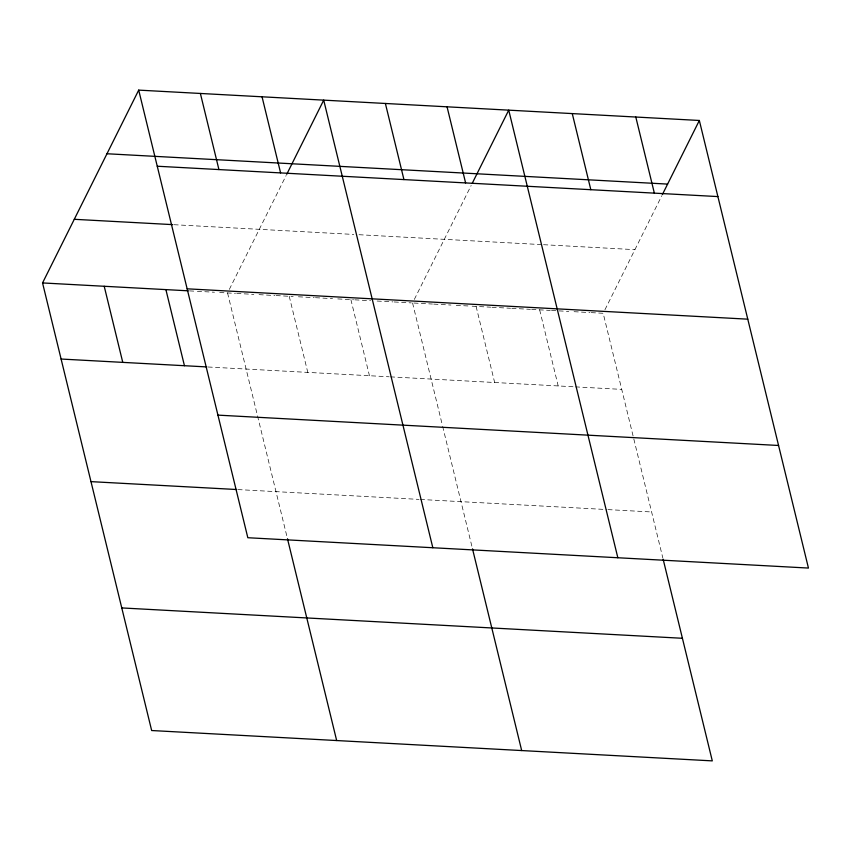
<?xml version="1.0" encoding="UTF-8"?>
<svg xmlns="http://www.w3.org/2000/svg" width="851" height="851" viewBox="0 0 851 851"><rect width="100%" height="100%" fill="white"/><g stroke="black" fill="none" stroke-linecap="round" stroke-linejoin="round"><path stroke-width="0.64" stroke-dasharray="4.25 3.19" d="M229.323 289.414L286.149 175.476M414.331 299.424L471.156 185.486M604.944 309.743L661.77 195.804M173.998 224.707L353.761 234.44M359.016 234.716L542.257 244.641M543.576 244.705L634.91 249.651M189.507 290.893L196.07 291.244M197.379 291.319L214.441 292.233M219.686 292.521L235.429 293.372M236.748 293.446L253.8 294.372M259.055 294.648L274.799 295.51M276.107 295.574L293.17 296.499M298.414 296.786L314.157 297.637M315.466 297.701L332.528 298.627M337.773 298.914L353.527 299.765M354.835 299.839L370.579 300.69M377.142 301.041L392.885 301.892M394.194 301.967L411.256 302.892M413.894 303.03L432.425 304.041M433.744 304.105L450.956 305.041M456.253 305.328L470.816 306.115M472.135 306.19L490.665 307.19M491.995 307.264L510.526 308.264M511.845 308.339L530.375 309.339M531.705 309.413L550.235 310.413M551.554 310.487L568.766 311.413M574.063 311.7L589.945 312.562M591.264 312.636L603.178 313.274L662.812 557.905M208.059 366.994L389.13 376.791M390.449 376.865L574.085 386.801M575.404 386.875L621.741 389.386M237.94 489.58L419.022 499.388M420.33 499.452L606.614 509.536M607.933 509.611L651.621 511.972M539.64 309.838L558.192 385.95M476.103 306.403L494.654 382.503M412.565 302.967L442.329 425.043M442.637 426.319L472.199 547.587M350.899 299.626L369.451 375.727M289.234 296.286L307.785 372.387M227.557 292.946L287.5 538.853"/><path stroke-width="1.28" d="M663.131 559.181L712.298 760.879L151.659 730.53L42.55 282.936L138.702 90.121L699.341 120.47L808.45 568.064L247.822 537.726L138.702 90.121M286.734 174.306L323.71 100.141L432.829 547.736M472.326 183.146L508.728 110.151L617.837 557.745M662.355 194.634L699.341 120.47M106.971 153.754L667.61 184.093M157.254 166.232L717.893 196.581M74.282 219.303L172.689 224.632M187.146 288.819L747.774 319.168M42.55 282.936L188.199 290.819M61.102 359.037L206.75 366.919M217.93 415.128L778.569 445.477M90.983 481.634L236.631 489.516M121.778 607.933L682.406 638.282M635.803 117.034L654.355 193.134M572.266 113.587L590.817 189.699M447.052 106.811L465.603 182.922M385.386 103.482L403.938 179.582M472.507 548.863L521.684 750.561M262.044 96.801L280.596 172.902M200.379 93.461L218.93 169.572M287.5 538.853L336.666 740.54M165.892 289.606L184.444 365.717M104.216 286.276L122.767 362.377"/></g></svg>
